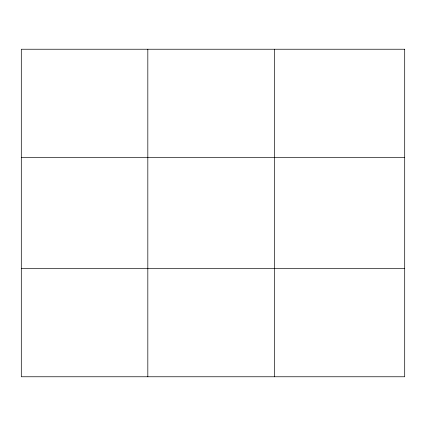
<?xml version="1.0" encoding="UTF-8"?>
<svg xmlns="http://www.w3.org/2000/svg" width="426" height="426" viewBox="0 0 426 426"><rect width="100%" height="100%" fill="white"/><g stroke="black" fill="none" stroke-linecap="round" stroke-linejoin="round"><path stroke-width="0.64" d="M147.822 49.235L147.822 376.765M274.344 49.235L274.344 376.765M21.3 157.322L404.7 157.322M21.3 268.684L404.7 268.684M404.7 49.235L404.7 376.765L21.3 376.765L21.3 49.235L404.7 49.235"/></g></svg>
